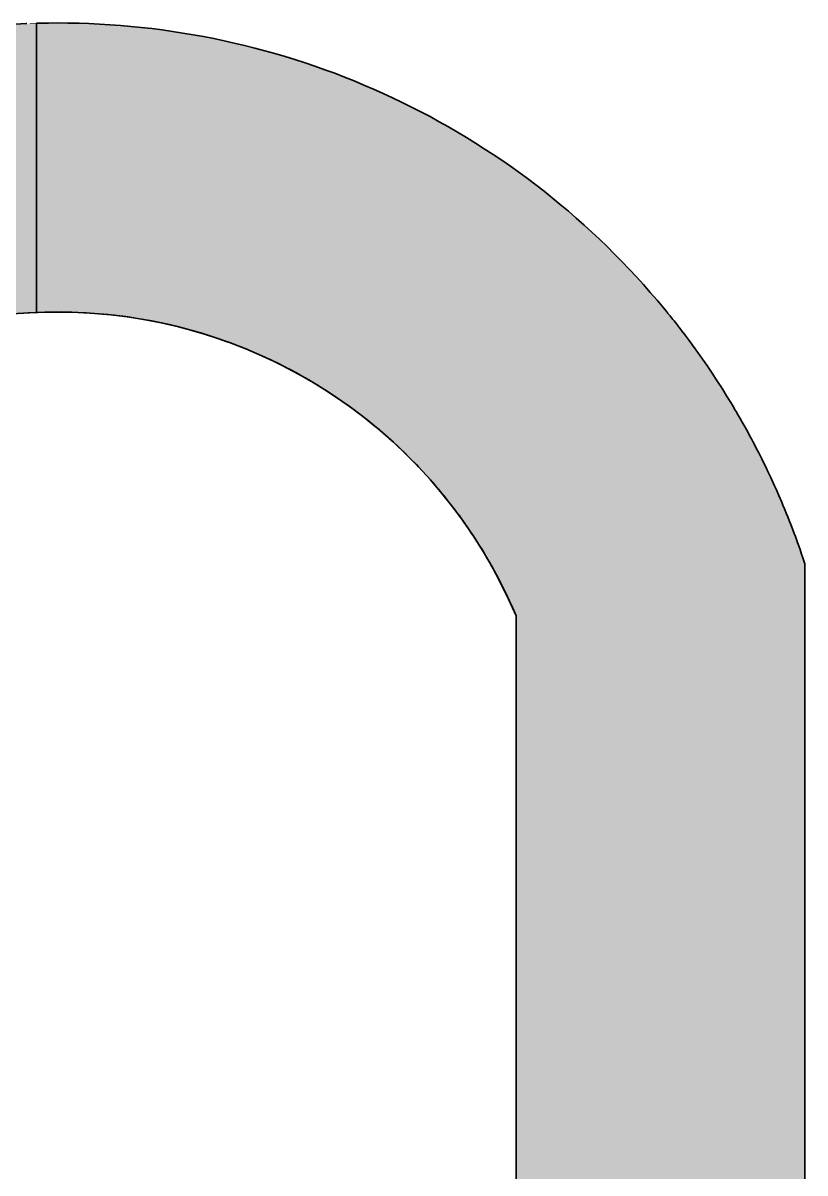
# Model space of a CAD drawing. Header units: inches. Extents: x -225 to -89, y -302 to -258.
# Drawn here: x -170.2292 to -170.0728, y -267.2067 to -266.9769 of the extents above; entities that cross this region are included whole.
import ezdxf

# ---------------------------------------------------------------- set-up
doc = ezdxf.new("R2010")
doc.units = ezdxf.units.IN
doc.header["$MEASUREMENT"] = 0
doc.layers.add('A-Elev-Line-01', color=252, linetype='Continuous', lineweight=35)

# ---------------------------------------------------------------- blocks, each defined once
blk = doc.blocks.new('*U13')
at = {"color": 40, "linetype": 'Continuous'}
for p, q in [((279.02, 1325.37), (277.78, 1325.31)), ((279.12, 1325.38), (279.02, 1325.37)), ((280.37, 1325.42), (280.26, 1325.41)), ((280.26, 1325.38), (280.26, 1325.41)), ((280.26, 1325.38), (280.26, 1325.37)), ((280.26, 1325.38), (280.26, 1325.32)), ((280.26, 1325.37), (280.26, 1325.31)), ((280.26, 1325.32), (280.26, 1325.24)), ((280.26, 1325.31), (280.26, 1325.24)), ((280.26, 1325.24), (280.26, 1325.15)), ((280.26, 1325.24), (280.26, 1325.15)), ((280.26, 1325.15), (280.26, 1325.05)), ((280.26, 1325.15), (280.26, 1325.04)), ((280.26, 1325.05), (280.26, 1324.93)), ((280.26, 1325.04), (280.26, 1324.91)), ((280.26, 1324.93), (280.26, 1324.79)), ((280.26, 1324.91), (280.26, 1324.77)), ((280.26, 1324.79), (280.26, 1324.63)), ((280.26, 1324.77), (280.26, 1324.61)), ((280.26, 1324.63), (280.26, 1324.46)), ((280.26, 1324.61), (280.26, 1324.44)), ((281.49, 1325.44), (280.37, 1325.42)), ((281.65, 1325.44), (281.49, 1325.44)), ((282.73, 1325.45), (281.65, 1325.44)), ((283.96, 1325.44), (282.73, 1325.45)), ((283.96, 1325.44), (284.02, 1325.44)), ((284.02, 1325.44), (285.2, 1325.42)), ((285.2, 1325.42), (285.26, 1325.41)), ((285.26, 1325.41), (286.43, 1325.38)), ((286.43, 1325.38), (287.66, 1325.32)), ((287.66, 1325.32), (288.9, 1325.24)), ((288.9, 1325.24), (290.13, 1325.15)), ((290.13, 1325.15), (291.36, 1325.05)), ((291.36, 1325.05), (292.58, 1324.93)), ((292.58, 1324.93), (293.81, 1324.79)), ((293.81, 1324.79), (295.03, 1324.63)), ((295.03, 1324.63), (296.26, 1324.46)), ((280.26, 1324.46), (280.26, 1324.27)), ((280.26, 1324.44), (280.26, 1324.25)), ((280.26, 1324.27), (280.26, 1324.07)), ((280.26, 1324.25), (280.26, 1324.04)), ((280.26, 1324.07), (280.26, 1323.85)), ((280.26, 1324.04), (280.26, 1323.82)), ((280.26, 1323.85), (280.26, 1323.61)), ((280.26, 1323.82), (280.26, 1323.58)), ((280.26, 1323.61), (280.26, 1323.36)), ((280.26, 1323.58), (280.26, 1323.32)), ((280.26, 1323.36), (280.26, 1323.09)), ((280.26, 1323.32), (280.26, 1323.05)), ((296.26, 1324.46), (297.48, 1324.27)), ((297.48, 1324.27), (298.69, 1324.07)), ((298.69, 1324.07), (299.91, 1323.85)), ((299.91, 1323.85), (301.12, 1323.61)), ((301.12, 1323.61), (302.33, 1323.36)), ((302.33, 1323.36), (303.53, 1323.09)), ((280.26, 1323.09), (280.26, 1322.8)), ((280.26, 1323.05), (280.26, 1322.76)), ((280.26, 1322.8), (280.26, 1322.5)), ((280.26, 1322.76), (280.26, 1322.45)), ((280.26, 1322.5), (280.26, 1322.19)), ((280.26, 1322.45), (280.26, 1322.13)), ((280.26, 1322.19), (280.26, 1321.85)), ((280.26, 1322.13), (280.26, 1321.79)), ((280.26, 1321.85), (280.26, 1321.5)), ((303.53, 1323.09), (304.73, 1322.8)), ((304.73, 1322.8), (305.93, 1322.5)), ((305.93, 1322.5), (307.12, 1322.19)), ((307.12, 1322.19), (308.31, 1321.85)), ((308.31, 1321.85), (309.5, 1321.5)), ((280.26, 1321.79), (280.26, 1321.44)), ((280.26, 1321.5), (280.26, 1321.14)), ((280.26, 1321.44), (280.26, 1321.07)), ((280.26, 1321.14), (280.26, 1320.76)), ((280.26, 1321.07), (280.26, 1320.68)), ((280.26, 1320.76), (280.26, 1320.36)), ((280.26, 1320.68), (280.26, 1320.28)), ((309.5, 1321.5), (310.67, 1321.14)), ((310.67, 1321.14), (311.85, 1320.76)), ((311.85, 1320.76), (313.02, 1320.36)), ((280.26, 1320.36), (280.26, 1319.95)), ((280.26, 1320.28), (280.26, 1319.87)), ((280.26, 1319.95), (280.26, 1319.53)), ((280.26, 1319.87), (280.26, 1319.43)), ((280.26, 1319.53), (280.26, 1319.08)), ((280.26, 1319.43), (280.26, 1318.99)), ((313.02, 1320.36), (314.18, 1319.95)), ((314.18, 1319.95), (315.34, 1319.53)), ((315.34, 1319.53), (316.49, 1319.08)), ((280.26, 1319.08), (280.26, 1318.63)), ((280.26, 1318.99), (280.26, 1318.52)), ((280.26, 1318.63), (280.26, 1318.15)), ((280.26, 1318.52), (280.26, 1318.04)), ((280.26, 1318.15), (280.26, 1317.67)), ((280.26, 1318.04), (280.26, 1317.55)), ((316.49, 1319.08), (317.64, 1318.63)), ((317.64, 1318.63), (318.78, 1318.15)), ((318.78, 1318.15), (319.91, 1317.67)), ((280.26, 1317.67), (280.26, 1317.16)), ((280.26, 1317.55), (280.26, 1317.04)), ((280.26, 1317.16), (280.26, 1316.64)), ((280.26, 1317.04), (280.26, 1316.52)), ((280.26, 1316.64), (280.26, 1316.11)), ((280.26, 1316.52), (280.26, 1315.98)), ((319.91, 1317.67), (321.04, 1317.16)), ((321.04, 1317.16), (322.16, 1316.64)), ((322.16, 1316.64), (323.27, 1316.11)), ((280.26, 1316.11), (280.26, 1315.56)), ((280.26, 1315.98), (280.26, 1315.42)), ((280.26, 1315.56), (280.26, 1315)), ((280.26, 1315.42), (280.26, 1314.85)), ((323.27, 1316.11), (324.38, 1315.56)), ((324.38, 1315.56), (325.48, 1315)), ((280.26, 1315), (280.26, 1314.43)), ((280.26, 1314.85), (280.26, 1314.27)), ((280.26, 1314.43), (280.26, 1313.83)), ((280.26, 1314.27), (280.26, 1313.67)), ((280.26, 1313.83), (280.26, 1313.23)), ((325.48, 1315), (326.57, 1314.43)), ((326.57, 1314.43), (327.65, 1313.83)), ((327.65, 1313.83), (328.73, 1313.23)), ((280.26, 1313.67), (280.26, 1313.05)), ((280.26, 1313.23), (280.26, 1312.61)), ((280.26, 1313.05), (280.26, 1312.43)), ((280.26, 1312.61), (280.26, 1311.97)), ((280.26, 1312.43), (280.26, 1311.78)), ((328.73, 1313.23), (329.79, 1312.61)), ((329.79, 1312.61), (330.85, 1311.97)), ((280.26, 1311.97), (280.26, 1311.33)), ((280.26, 1311.78), (280.26, 1311.13)), ((280.26, 1311.33), (280.26, 1310.66)), ((280.26, 1311.13), (280.26, 1310.46)), ((330.85, 1311.97), (331.9, 1311.33)), ((331.9, 1311.33), (332.94, 1310.66)), ((280.26, 1310.66), (280.26, 1309.99)), ((280.26, 1310.46), (280.26, 1309.77)), ((280.26, 1309.99), (280.26, 1309.3)), ((280.26, 1309.77), (280.26, 1309.08)), ((332.94, 1310.66), (333.98, 1309.99)), ((333.98, 1309.99), (335, 1309.3)), ((280.26, 1309.3), (280.26, 1308.59)), ((280.26, 1309.08), (280.26, 1291.4)), ((280.26, 1308.59), (280.26, 1307.88)), ((335, 1309.3), (336.02, 1308.59)), ((336.02, 1308.59), (337.02, 1307.88)), ((280.26, 1307.88), (280.26, 1307.15)), ((280.26, 1307.15), (280.26, 1306.4)), ((337.02, 1307.88), (338.01, 1307.15)), ((338.01, 1307.15), (339, 1306.4)), ((280.26, 1306.4), (280.26, 1305.65)), ((280.26, 1305.65), (280.26, 1304.88)), ((339, 1306.4), (339.98, 1305.65)), ((339.98, 1305.65), (340.94, 1304.88)), ((280.26, 1304.88), (280.26, 1304.09)), ((340.94, 1304.88), (341.89, 1304.09)), ((280.26, 1304.09), (280.26, 1303.3)), ((280.26, 1303.3), (280.26, 1302.49)), ((341.89, 1304.09), (342.84, 1303.3)), ((342.84, 1303.3), (343.77, 1302.49)), ((280.26, 1302.49), (280.26, 1301.67)), ((280.26, 1301.67), (280.26, 1300.84)), ((343.77, 1302.49), (344.69, 1301.67)), ((344.69, 1301.67), (345.61, 1300.84)), ((280.26, 1300.84), (280.26, 1300)), ((345.61, 1300.84), (346.51, 1300)), ((280.26, 1300), (280.26, 1299.14)), ((280.26, 1299.14), (280.26, 1298.27)), ((346.51, 1300), (347.4, 1299.14)), ((347.4, 1299.14), (348.27, 1298.27)), ((280.26, 1298.27), (280.26, 1297.39)), ((348.27, 1298.27), (349.14, 1297.39)), ((280.26, 1297.39), (280.26, 1296.5)), ((280.26, 1296.5), (280.26, 1295.6)), ((349.14, 1297.39), (349.99, 1296.5)), ((349.99, 1296.5), (350.84, 1295.6)), ((280.26, 1295.6), (280.26, 1294.69)), ((350.84, 1295.6), (351.67, 1294.69)), ((280.26, 1294.69), (280.26, 1293.76)), ((280.26, 1293.76), (280.26, 1292.83)), ((351.67, 1294.69), (352.48, 1293.76)), ((352.48, 1293.76), (353.29, 1292.83)), ((280.26, 1292.83), (280.26, 1291.88)), ((353.29, 1292.83), (354.08, 1291.88)), ((279.28, 1291.34), (278.3, 1291.28)), ((280.26, 1291.39), (279.28, 1291.34)), ((280.26, 1291.88), (280.26, 1291.45)), ((280.26, 1291.45), (280.26, 1291.44)), ((280.26, 1291.44), (280.26, 1291.43)), ((280.26, 1291.43), (280.26, 1291.4)), ((280.45, 1291.4), (280.26, 1291.39)), ((280.26, 1291.39), (280.26, 1291.4)), ((281.23, 1291.43), (280.45, 1291.4)), ((282.21, 1291.44), (281.23, 1291.43)), ((283.18, 1291.45), (282.21, 1291.44)), ((283.18, 1291.45), (284.15, 1291.43)), ((284.15, 1291.43), (285.12, 1291.4)), ((285.12, 1291.4), (286.1, 1291.35)), ((286.1, 1291.35), (287.07, 1291.29)), ((287.07, 1291.29), (288.04, 1291.21)), ((288.04, 1291.21), (289.01, 1291.11)), ((289.01, 1291.11), (289.97, 1291)), ((289.97, 1291), (290.57, 1290.92)), ((290.57, 1290.92), (290.94, 1290.88)), ((290.94, 1290.88), (291.9, 1290.73)), ((291.9, 1290.73), (292.86, 1290.57)), ((354.08, 1291.88), (354.44, 1291.45)), ((354.44, 1291.45), (354.45, 1291.43)), ((354.45, 1291.43), (354.47, 1291.4)), ((354.47, 1291.4), (354.51, 1291.35)), ((354.51, 1291.35), (354.56, 1291.29)), ((354.56, 1291.29), (354.63, 1291.21)), ((354.63, 1291.21), (354.71, 1291.11)), ((354.71, 1291.11), (354.8, 1291)), ((354.8, 1291), (354.86, 1290.92)), ((354.86, 1290.92), (354.9, 1290.88)), ((354.9, 1290.88), (355.01, 1290.73)), ((355.01, 1290.73), (355.14, 1290.57)), ((292.86, 1290.57), (293.82, 1290.4)), ((293.82, 1290.4), (294.77, 1290.2)), ((294.77, 1290.2), (295.72, 1290)), ((295.72, 1290), (295.89, 1289.96)), ((295.89, 1289.96), (296.67, 1289.77)), ((296.67, 1289.77), (297.61, 1289.53)), ((297.61, 1289.53), (298.55, 1289.28)), ((355.14, 1290.57), (355.28, 1290.4)), ((355.28, 1290.4), (355.43, 1290.2)), ((355.43, 1290.2), (355.6, 1290)), ((355.6, 1290), (355.63, 1289.96)), ((355.63, 1289.96), (355.77, 1289.77)), ((355.77, 1289.77), (355.96, 1289.53)), ((355.96, 1289.53), (356.15, 1289.28)), ((298.55, 1289.28), (299.49, 1289.01)), ((299.49, 1289.01), (299.58, 1288.98)), ((299.58, 1288.98), (300.42, 1288.72)), ((300.42, 1288.72), (301.34, 1288.42)), ((301.34, 1288.42), (302.26, 1288.11)), ((302.26, 1288.11), (302.57, 1287.99)), ((356.15, 1289.28), (356.36, 1289.01)), ((356.36, 1289.01), (356.38, 1288.98)), ((356.38, 1288.98), (356.58, 1288.72)), ((356.58, 1288.72), (356.8, 1288.42)), ((356.8, 1288.42), (357.04, 1288.11)), ((357.04, 1288.11), (357.12, 1287.99)), ((302.57, 1287.99), (303.18, 1287.78)), ((303.18, 1287.78), (304.08, 1287.43)), ((304.08, 1287.43), (304.99, 1287.07)), ((304.99, 1287.07), (305.15, 1287)), ((305.15, 1287), (305.88, 1286.69)), ((305.88, 1286.69), (306.78, 1286.3)), ((357.12, 1287.99), (357.28, 1287.78)), ((357.28, 1287.78), (357.54, 1287.43)), ((357.54, 1287.43), (357.8, 1287.07)), ((357.8, 1287.07), (357.85, 1287)), ((357.85, 1287), (358.07, 1286.69)), ((358.07, 1286.69), (358.35, 1286.3)), ((306.78, 1286.3), (307.45, 1285.99)), ((307.45, 1285.99), (307.66, 1285.89)), ((307.66, 1285.89), (308.54, 1285.47)), ((308.54, 1285.47), (309.41, 1285.04)), ((358.35, 1286.3), (358.57, 1285.99)), ((358.57, 1285.99), (358.64, 1285.89)), ((358.64, 1285.89), (358.93, 1285.47)), ((358.93, 1285.47), (359.23, 1285.04)), ((309.41, 1285.04), (309.52, 1284.97)), ((309.52, 1284.97), (310.27, 1284.59)), ((310.27, 1284.59), (311.12, 1284.12)), ((311.12, 1284.12), (311.43, 1283.95)), ((359.23, 1285.04), (359.27, 1284.97)), ((359.27, 1284.97), (359.53, 1284.59)), ((359.53, 1284.59), (359.84, 1284.12)), ((359.84, 1284.12), (359.96, 1283.95)), ((311.43, 1283.95), (311.97, 1283.64)), ((311.97, 1283.64), (312.81, 1283.15)), ((312.81, 1283.15), (313.2, 1282.92)), ((313.2, 1282.92), (313.64, 1282.64)), ((313.64, 1282.64), (314.46, 1282.12)), ((359.96, 1283.95), (360.16, 1283.64)), ((360.16, 1283.64), (360.48, 1283.15)), ((360.48, 1283.15), (360.63, 1282.92)), ((360.63, 1282.92), (360.8, 1282.64)), ((360.8, 1282.64), (361.13, 1282.12)), ((314.46, 1282.12), (314.85, 1281.87)), ((314.85, 1281.87), (315.28, 1281.59)), ((315.28, 1281.59), (316.08, 1281.04)), ((361.13, 1282.12), (361.29, 1281.87)), ((361.29, 1281.87), (361.46, 1281.59)), ((361.46, 1281.59), (361.8, 1281.04)), ((316.08, 1281.04), (316.4, 1280.82)), ((316.4, 1280.82), (316.88, 1280.48)), ((316.88, 1280.48), (317.66, 1279.91)), ((317.66, 1279.91), (317.86, 1279.76)), ((361.8, 1281.04), (361.94, 1280.82)), ((361.94, 1280.82), (362.14, 1280.48)), ((362.14, 1280.48), (362.48, 1279.91)), ((362.48, 1279.91), (362.57, 1279.76)), ((317.86, 1279.76), (318.44, 1279.32)), ((318.44, 1279.32), (319.21, 1278.72)), ((319.21, 1278.72), (319.24, 1278.69)), ((319.24, 1278.69), (319.96, 1278.11)), ((362.57, 1279.76), (362.82, 1279.32)), ((362.82, 1279.32), (363.17, 1278.72)), ((363.17, 1278.72), (363.19, 1278.69)), ((363.19, 1278.69), (363.51, 1278.11)), ((319.96, 1278.11), (320.56, 1277.62)), ((320.56, 1277.62), (320.71, 1277.49)), ((320.71, 1277.49), (321.45, 1276.85)), ((363.51, 1278.11), (363.79, 1277.62)), ((363.79, 1277.62), (363.86, 1277.49)), ((363.86, 1277.49), (364.21, 1276.85)), ((321.45, 1276.85), (321.8, 1276.53)), ((321.8, 1276.53), (322.17, 1276.2)), ((322.17, 1276.2), (322.88, 1275.54)), ((364.21, 1276.85), (364.38, 1276.53)), ((364.38, 1276.53), (364.55, 1276.2)), ((364.55, 1276.2), (364.9, 1275.54)), ((322.88, 1275.54), (322.99, 1275.44)), ((322.99, 1275.44), (323.59, 1274.87)), ((323.59, 1274.87), (324.12, 1274.34)), ((364.9, 1275.54), (364.95, 1275.44)), ((364.95, 1275.44), (365.24, 1274.87)), ((365.24, 1274.87), (365.51, 1274.34)), ((324.12, 1274.34), (324.28, 1274.18)), ((324.28, 1274.18), (324.96, 1273.49)), ((324.96, 1273.49), (325.2, 1273.23)), ((325.2, 1273.23), (325.63, 1272.78)), ((365.51, 1274.34), (365.59, 1274.18)), ((365.59, 1274.18), (365.93, 1273.49)), ((365.93, 1273.49), (366.06, 1273.23)), ((366.06, 1273.23), (366.27, 1272.78)), ((325.63, 1272.78), (326.23, 1272.12)), ((326.23, 1272.12), (326.29, 1272.06)), ((326.29, 1272.06), (326.93, 1271.33)), ((366.27, 1272.78), (366.59, 1272.12)), ((366.59, 1272.12), (366.61, 1272.06)), ((366.61, 1272.06), (366.95, 1271.33)), ((326.93, 1271.33), (327.22, 1271)), ((327.22, 1271), (327.56, 1270.59)), ((327.56, 1270.59), (328.16, 1269.87)), ((366.95, 1271.33), (367.1, 1271)), ((367.1, 1271), (367.28, 1270.59)), ((367.28, 1270.59), (367.6, 1269.87)), ((328.16, 1269.87), (328.18, 1269.84)), ((328.18, 1269.84), (328.79, 1269.08)), ((328.79, 1269.08), (329.06, 1268.73)), ((367.6, 1269.87), (367.61, 1269.84)), ((367.61, 1269.84), (367.94, 1269.08)), ((367.94, 1269.08), (368.09, 1268.73)), ((329.06, 1268.73), (329.39, 1268.31)), ((329.39, 1268.31), (329.92, 1267.59)), ((368.09, 1268.73), (368.26, 1268.31)), ((368.26, 1268.31), (368.56, 1267.59)), ((329.92, 1267.59), (329.97, 1267.53)), ((329.97, 1267.53), (330.54, 1266.74)), ((330.54, 1266.74), (330.74, 1266.44)), ((330.74, 1266.44), (331.09, 1265.95)), ((368.56, 1267.59), (368.58, 1267.53)), ((368.58, 1267.53), (368.89, 1266.74)), ((368.89, 1266.74), (369.01, 1266.44)), ((369.01, 1266.44), (369.2, 1265.95)), ((331.09, 1265.95), (331.53, 1265.29)), ((331.53, 1265.29), (331.63, 1265.14)), ((331.63, 1265.14), (332.16, 1264.32)), ((369.2, 1265.95), (369.45, 1265.29)), ((369.45, 1265.29), (369.51, 1265.14)), ((369.51, 1265.14), (369.81, 1264.32)), ((332.16, 1264.32), (332.28, 1264.13)), ((332.28, 1264.13), (332.68, 1263.5)), ((369.81, 1264.32), (369.88, 1264.13)), ((369.88, 1264.13), (370.1, 1263.5)), ((332.68, 1263.5), (333, 1262.97)), ((333, 1262.97), (333.18, 1262.66)), ((333.18, 1262.66), (333.67, 1261.82)), ((370.1, 1263.5), (370.29, 1262.97)), ((370.29, 1262.97), (370.39, 1262.66)), ((370.39, 1262.66), (370.67, 1261.82)), ((333.67, 1261.82), (333.68, 1261.8)), ((333.68, 1261.8), (334.14, 1260.97)), ((334.14, 1260.97), (334.6, 1260.11)), ((370.67, 1261.82), (370.68, 1261.8)), ((370.68, 1261.8), (370.68, 1260.97)), ((370.68, 1260.97), (370.68, 1260.11)), ((334.6, 1260.11), (335.05, 1259.25)), ((370.68, 1260.11), (370.68, 1259.25)), ((335.05, 1259.25), (335.48, 1258.37)), ((335.48, 1258.37), (335.89, 1257.49)), ((370.68, 1259.25), (370.68, 1258.37)), ((370.68, 1258.37), (370.68, 1257.49)), ((335.89, 1257.49), (336.29, 1256.61)), ((370.68, 1257.49), (370.68, 1256.61)), ((336.29, 1256.61), (336.68, 1255.71)), ((336.68, 1255.71), (336.68, 1078.8)), ((370.68, 1256.61), (370.68, 1255.71)), ((370.68, 1255.71), (370.68, 1078.8))]:
    blk.add_line(p, q, dxfattribs=at)
for points in [[(270.37, 1324.61), (269.14, 1324.44), (280.26, 1324.44)], [(271.6, 1324.77), (270.37, 1324.61), (280.26, 1324.61)], [(272.83, 1324.91), (271.6, 1324.77), (280.26, 1324.77)], [(274.07, 1325.04), (272.83, 1324.91), (280.26, 1324.91)], [(275.3, 1325.15), (274.07, 1325.04), (280.26, 1325.04)], [(276.54, 1325.24), (275.3, 1325.15), (280.26, 1325.15)], [(277.78, 1325.31), (276.54, 1325.24), (280.26, 1325.24)], [(279.02, 1325.37), (277.78, 1325.31), (280.26, 1325.31)], [(279.12, 1325.38), (279.02, 1325.37), (280.26, 1325.37)], [(280.26, 1325.41), (279.12, 1325.38), (280.26, 1325.38)], [(280.37, 1325.42), (280.26, 1325.41), (285.26, 1325.41)], [(280.26, 1325.41), (280.26, 1325.38), (286.43, 1325.38)], [(280.26, 1325.38), (280.26, 1325.32), (287.66, 1325.32)], [(280.26, 1325.32), (280.26, 1325.24), (288.9, 1325.24)], [(280.26, 1325.24), (280.26, 1325.15), (290.13, 1325.15)], [(280.26, 1325.15), (280.26, 1325.05), (291.36, 1325.05)], [(280.26, 1325.05), (280.26, 1324.93), (292.58, 1324.93)], [(280.26, 1324.93), (280.26, 1324.79), (293.81, 1324.79)], [(280.26, 1324.79), (280.26, 1324.63), (295.03, 1324.63)], [(280.26, 1324.63), (280.26, 1324.46), (296.26, 1324.46)], [(281.49, 1325.44), (280.37, 1325.42), (285.2, 1325.42)], [(281.65, 1325.44), (281.49, 1325.44), (284.02, 1325.44)], [(282.73, 1325.45), (281.65, 1325.44), (283.96, 1325.44)], [(263.03, 1323.32), (261.82, 1323.05), (280.26, 1323.05)], [(264.25, 1323.58), (263.03, 1323.32), (280.26, 1323.32)], [(265.47, 1323.82), (264.25, 1323.58), (280.26, 1323.58)], [(266.69, 1324.04), (265.47, 1323.82), (280.26, 1323.82)], [(267.91, 1324.25), (266.69, 1324.04), (280.26, 1324.04)], [(269.14, 1324.44), (267.91, 1324.25), (280.26, 1324.25)], [(280.26, 1324.46), (280.26, 1324.27), (297.48, 1324.27)], [(280.26, 1324.27), (280.26, 1324.07), (298.69, 1324.07)], [(280.26, 1324.07), (280.26, 1323.85), (299.91, 1323.85)], [(280.26, 1323.85), (280.26, 1323.61), (301.12, 1323.61)], [(280.26, 1323.61), (280.26, 1323.36), (302.33, 1323.36)], [(280.26, 1323.36), (280.26, 1323.09), (303.53, 1323.09)], [(258.21, 1322.13), (257.02, 1321.79), (280.26, 1321.79)], [(259.41, 1322.45), (258.21, 1322.13), (280.26, 1322.13)], [(260.62, 1322.76), (259.41, 1322.45), (280.26, 1322.45)], [(261.82, 1323.05), (260.62, 1322.76), (280.26, 1322.76)], [(280.26, 1323.09), (280.26, 1322.8), (304.73, 1322.8)], [(280.26, 1322.8), (280.26, 1322.5), (305.93, 1322.5)], [(280.26, 1322.5), (280.26, 1322.19), (307.12, 1322.19)], [(280.26, 1322.19), (280.26, 1321.85), (308.31, 1321.85)], [(280.26, 1321.85), (280.26, 1321.5), (309.5, 1321.5)], [(253.46, 1320.68), (252.29, 1320.28), (280.26, 1320.28)], [(254.64, 1321.07), (253.46, 1320.68), (280.26, 1320.68)], [(255.83, 1321.44), (254.64, 1321.07), (280.26, 1321.07)], [(257.02, 1321.79), (255.83, 1321.44), (280.26, 1321.44)], [(280.26, 1321.5), (280.26, 1321.14), (310.67, 1321.14)], [(280.26, 1321.14), (280.26, 1320.76), (311.85, 1320.76)], [(280.26, 1320.76), (280.26, 1320.36), (313.02, 1320.36)], [(249.96, 1319.43), (248.8, 1318.99), (280.26, 1318.99)], [(251.12, 1319.87), (249.96, 1319.43), (280.26, 1319.43)], [(252.29, 1320.28), (251.12, 1319.87), (280.26, 1319.87)], [(280.26, 1320.36), (280.26, 1319.95), (314.18, 1319.95)], [(280.26, 1319.95), (280.26, 1319.53), (315.34, 1319.53)], [(280.26, 1319.53), (280.26, 1319.08), (316.49, 1319.08)], [(246.5, 1318.04), (245.36, 1317.55), (280.26, 1317.55)], [(247.65, 1318.52), (246.5, 1318.04), (280.26, 1318.04)], [(248.8, 1318.99), (247.65, 1318.52), (280.26, 1318.52)], [(280.26, 1319.08), (280.26, 1318.63), (317.64, 1318.63)], [(280.26, 1318.63), (280.26, 1318.15), (318.78, 1318.15)], [(280.26, 1318.15), (280.26, 1317.67), (319.91, 1317.67)], [(243.1, 1316.52), (241.99, 1315.98), (280.26, 1315.98)], [(244.23, 1317.04), (243.1, 1316.52), (280.26, 1316.52)], [(245.36, 1317.55), (244.23, 1317.04), (280.26, 1317.04)], [(280.26, 1317.67), (280.26, 1317.16), (321.04, 1317.16)], [(280.26, 1317.16), (280.26, 1316.64), (322.16, 1316.64)], [(280.26, 1316.64), (280.26, 1316.11), (323.27, 1316.11)], [(240.88, 1315.42), (239.77, 1314.85), (280.26, 1314.85)], [(241.99, 1315.98), (240.88, 1315.42), (280.26, 1315.42)], [(280.26, 1316.11), (280.26, 1315.56), (324.38, 1315.56)], [(280.26, 1315.56), (280.26, 1315), (325.48, 1315)], [(238.68, 1314.27), (237.59, 1313.67), (280.26, 1313.67)], [(239.77, 1314.85), (238.68, 1314.27), (280.26, 1314.27)], [(280.26, 1315), (280.26, 1314.43), (326.57, 1314.43)], [(280.26, 1314.43), (280.26, 1313.83), (327.65, 1313.83)], [(280.26, 1313.83), (280.26, 1313.23), (328.73, 1313.23)], [(235.44, 1312.43), (234.38, 1311.78), (280.26, 1311.78)], [(236.51, 1313.05), (235.44, 1312.43), (280.26, 1312.43)], [(237.59, 1313.67), (236.51, 1313.05), (280.26, 1313.05)], [(280.26, 1313.23), (280.26, 1312.61), (329.79, 1312.61)], [(280.26, 1312.61), (280.26, 1311.97), (330.85, 1311.97)], [(233.32, 1311.13), (232.28, 1310.46), (280.26, 1310.46)], [(234.38, 1311.78), (233.32, 1311.13), (280.26, 1311.13)], [(280.26, 1311.97), (280.26, 1311.33), (331.9, 1311.33)], [(280.26, 1311.33), (280.26, 1310.66), (332.94, 1310.66)], [(231.24, 1309.77), (230.22, 1309.08), (280.26, 1309.08)], [(232.28, 1310.46), (231.24, 1309.77), (280.26, 1309.77)], [(280.26, 1310.66), (280.26, 1309.99), (333.98, 1309.99)], [(280.26, 1309.99), (280.26, 1309.3), (335, 1309.3)], [(196.22, 1309.08), (196.22, 1291.4), (280.26, 1291.4)], [(280.26, 1309.3), (280.26, 1308.59), (336.02, 1308.59)], [(280.26, 1308.59), (280.26, 1307.88), (337.02, 1307.88)], [(280.26, 1307.88), (280.26, 1307.15), (338.01, 1307.15)], [(280.26, 1307.15), (280.26, 1306.4), (339, 1306.4)], [(280.26, 1306.4), (280.26, 1305.65), (339.98, 1305.65)], [(280.26, 1305.65), (280.26, 1304.88), (340.94, 1304.88)], [(280.26, 1304.88), (280.26, 1304.09), (341.89, 1304.09)], [(280.26, 1304.09), (280.26, 1303.3), (342.84, 1303.3)], [(280.26, 1303.3), (280.26, 1302.49), (343.77, 1302.49)], [(280.26, 1302.49), (280.26, 1301.67), (344.69, 1301.67)], [(280.26, 1301.67), (280.26, 1300.84), (345.61, 1300.84)], [(280.26, 1300.84), (280.26, 1300), (346.51, 1300)], [(280.26, 1300), (280.26, 1299.14), (347.4, 1299.14)], [(280.26, 1299.14), (280.26, 1298.27), (348.27, 1298.27)], [(280.26, 1298.27), (280.26, 1297.39), (349.14, 1297.39)], [(280.26, 1297.39), (280.26, 1296.5), (349.99, 1296.5)], [(280.26, 1296.5), (280.26, 1295.6), (350.84, 1295.6)], [(280.26, 1295.6), (280.26, 1294.69), (351.67, 1294.69)], [(280.26, 1294.69), (280.26, 1293.76), (352.48, 1293.76)], [(280.26, 1293.76), (280.26, 1292.83), (353.29, 1292.83)], [(280.26, 1292.83), (280.26, 1291.88), (354.08, 1291.88)], [(196.22, 1291.4), (196.22, 1291.39), (280.26, 1291.39)], [(196.22, 1291.39), (196.22, 1291.34), (279.28, 1291.34)], [(280.26, 1291.88), (280.26, 1291.45), (354.44, 1291.45)], [(280.26, 1291.45), (280.26, 1291.44), (282.21, 1291.44)], [(280.26, 1291.44), (280.26, 1291.43), (281.23, 1291.43)], [(280.26, 1291.43), (280.26, 1291.4), (280.45, 1291.4)], [(283.18, 1291.45), (284.15, 1291.43), (354.45, 1291.43)], [(284.15, 1291.43), (285.12, 1291.4), (354.47, 1291.4)], [(285.12, 1291.4), (286.1, 1291.35), (354.51, 1291.35)], [(286.1, 1291.35), (287.07, 1291.29), (354.56, 1291.29)], [(287.07, 1291.29), (288.04, 1291.21), (354.63, 1291.21)], [(288.04, 1291.21), (289.01, 1291.11), (354.71, 1291.11)], [(289.01, 1291.11), (289.97, 1291), (354.8, 1291)], [(289.97, 1291), (290.57, 1290.92), (354.86, 1290.92)], [(290.57, 1290.92), (290.94, 1290.88), (354.9, 1290.88)], [(290.94, 1290.88), (291.9, 1290.73), (355.01, 1290.73)], [(291.9, 1290.73), (292.86, 1290.57), (355.14, 1290.57)], [(292.86, 1290.57), (293.82, 1290.4), (355.28, 1290.4)], [(293.82, 1290.4), (294.77, 1290.2), (355.43, 1290.2)], [(294.77, 1290.2), (295.72, 1290), (355.6, 1290)], [(295.72, 1290), (295.89, 1289.96), (355.63, 1289.96)], [(295.89, 1289.96), (296.67, 1289.77), (355.77, 1289.77)], [(296.67, 1289.77), (297.61, 1289.53), (355.96, 1289.53)], [(297.61, 1289.53), (298.55, 1289.28), (356.15, 1289.28)], [(298.55, 1289.28), (299.49, 1289.01), (356.36, 1289.01)], [(299.49, 1289.01), (299.58, 1288.98), (356.38, 1288.98)], [(299.58, 1288.98), (300.42, 1288.72), (356.58, 1288.72)], [(300.42, 1288.72), (301.34, 1288.42), (356.8, 1288.42)], [(301.34, 1288.42), (302.26, 1288.11), (357.04, 1288.11)], [(302.26, 1288.11), (302.57, 1287.99), (357.12, 1287.99)], [(302.57, 1287.99), (303.18, 1287.78), (357.28, 1287.78)], [(303.18, 1287.78), (304.08, 1287.43), (357.54, 1287.43)], [(304.08, 1287.43), (304.99, 1287.07), (357.8, 1287.07)], [(304.99, 1287.07), (305.15, 1287), (357.85, 1287)], [(305.15, 1287), (305.88, 1286.69), (358.07, 1286.69)], [(305.88, 1286.69), (306.78, 1286.3), (358.35, 1286.3)], [(306.78, 1286.3), (307.45, 1285.99), (358.57, 1285.99)], [(307.45, 1285.99), (307.66, 1285.89), (358.64, 1285.89)], [(307.66, 1285.89), (308.54, 1285.47), (358.93, 1285.47)], [(308.54, 1285.47), (309.41, 1285.04), (359.23, 1285.04)], [(309.41, 1285.04), (309.52, 1284.97), (359.27, 1284.97)], [(309.52, 1284.97), (310.27, 1284.59), (359.53, 1284.59)], [(310.27, 1284.59), (311.12, 1284.12), (359.84, 1284.12)], [(311.12, 1284.12), (311.43, 1283.95), (359.96, 1283.95)], [(311.43, 1283.95), (311.97, 1283.64), (360.16, 1283.64)], [(311.97, 1283.64), (312.81, 1283.15), (360.48, 1283.15)], [(312.81, 1283.15), (313.2, 1282.92), (360.63, 1282.92)], [(313.2, 1282.92), (313.64, 1282.64), (360.8, 1282.64)], [(313.64, 1282.64), (314.46, 1282.12), (361.13, 1282.12)], [(314.46, 1282.12), (314.85, 1281.87), (361.29, 1281.87)], [(314.85, 1281.87), (315.28, 1281.59), (361.46, 1281.59)], [(315.28, 1281.59), (316.08, 1281.04), (361.8, 1281.04)], [(316.08, 1281.04), (316.4, 1280.82), (361.94, 1280.82)], [(316.4, 1280.82), (316.88, 1280.48), (362.14, 1280.48)], [(316.88, 1280.48), (317.66, 1279.91), (362.48, 1279.91)], [(317.66, 1279.91), (317.86, 1279.76), (362.57, 1279.76)], [(317.86, 1279.76), (318.44, 1279.32), (362.82, 1279.32)], [(318.44, 1279.32), (319.21, 1278.72), (363.17, 1278.72)], [(319.21, 1278.72), (319.24, 1278.69), (363.19, 1278.69)], [(319.24, 1278.69), (319.96, 1278.11), (363.51, 1278.11)], [(319.96, 1278.11), (320.56, 1277.62), (363.79, 1277.62)], [(320.56, 1277.62), (320.71, 1277.49), (363.86, 1277.49)], [(320.71, 1277.49), (321.45, 1276.85), (364.21, 1276.85)], [(321.45, 1276.85), (321.8, 1276.53), (364.38, 1276.53)], [(321.8, 1276.53), (322.17, 1276.2), (364.55, 1276.2)], [(322.17, 1276.2), (322.88, 1275.54), (364.9, 1275.54)], [(322.88, 1275.54), (322.99, 1275.44), (364.95, 1275.44)], [(322.99, 1275.44), (323.59, 1274.87), (365.24, 1274.87)], [(323.59, 1274.87), (324.12, 1274.34), (365.51, 1274.34)], [(324.12, 1274.34), (324.28, 1274.18), (365.59, 1274.18)], [(324.28, 1274.18), (324.96, 1273.49), (365.93, 1273.49)], [(324.96, 1273.49), (325.2, 1273.23), (366.06, 1273.23)], [(325.2, 1273.23), (325.63, 1272.78), (366.27, 1272.78)], [(325.63, 1272.78), (326.23, 1272.12), (366.59, 1272.12)], [(326.23, 1272.12), (326.29, 1272.06), (366.61, 1272.06)], [(326.29, 1272.06), (326.93, 1271.33), (366.95, 1271.33)], [(326.93, 1271.33), (327.22, 1271), (367.1, 1271)], [(327.22, 1271), (327.56, 1270.59), (367.28, 1270.59)], [(327.56, 1270.59), (328.16, 1269.87), (367.6, 1269.87)], [(328.16, 1269.87), (328.18, 1269.84), (367.61, 1269.84)], [(328.18, 1269.84), (328.79, 1269.08), (367.94, 1269.08)], [(328.79, 1269.08), (329.06, 1268.73), (368.09, 1268.73)], [(329.06, 1268.73), (329.39, 1268.31), (368.26, 1268.31)], [(329.39, 1268.31), (329.92, 1267.59), (368.56, 1267.59)], [(329.92, 1267.59), (329.97, 1267.53), (368.58, 1267.53)], [(329.97, 1267.53), (330.54, 1266.74), (368.89, 1266.74)], [(330.54, 1266.74), (330.74, 1266.44), (369.01, 1266.44)], [(330.74, 1266.44), (331.09, 1265.95), (369.2, 1265.95)], [(331.09, 1265.95), (331.53, 1265.29), (369.45, 1265.29)], [(331.53, 1265.29), (331.63, 1265.14), (369.51, 1265.14)], [(331.63, 1265.14), (332.16, 1264.32), (369.81, 1264.32)], [(332.16, 1264.32), (332.28, 1264.13), (369.88, 1264.13)], [(332.28, 1264.13), (332.68, 1263.5), (370.1, 1263.5)], [(332.68, 1263.5), (333, 1262.97), (370.29, 1262.97)], [(333, 1262.97), (333.18, 1262.66), (370.39, 1262.66)], [(333.18, 1262.66), (333.67, 1261.82), (370.67, 1261.82)], [(333.67, 1261.82), (333.68, 1261.8), (370.68, 1261.8)], [(333.68, 1261.8), (334.14, 1260.97), (370.68, 1260.97)], [(334.14, 1260.97), (334.6, 1260.11), (370.68, 1260.11)], [(334.6, 1260.11), (335.05, 1259.25), (370.68, 1259.25)], [(335.05, 1259.25), (335.48, 1258.37), (370.68, 1258.37)], [(335.48, 1258.37), (335.89, 1257.49), (370.68, 1257.49)], [(335.89, 1257.49), (336.29, 1256.61), (370.68, 1256.61)], [(336.29, 1256.61), (336.68, 1255.71), (370.68, 1255.71)], [(336.68, 1255.71), (336.68, 1078.8), (370.68, 1078.8)]]:
    blk.add_solid(points, dxfattribs=at)
at = {"color": 40, "linetype": 'Continuous', "extrusion": (0, 0, -1)}
for points in [[(-270.37, 1324.61), (-280.26, 1324.61), (-280.26, 1324.44)], [(-271.6, 1324.77), (-280.26, 1324.77), (-280.26, 1324.61)], [(-272.83, 1324.91), (-280.26, 1324.91), (-280.26, 1324.77)], [(-274.07, 1325.04), (-280.26, 1325.04), (-280.26, 1324.91)], [(-275.3, 1325.15), (-280.26, 1325.15), (-280.26, 1325.04)], [(-276.54, 1325.24), (-280.26, 1325.24), (-280.26, 1325.15)], [(-277.78, 1325.31), (-280.26, 1325.31), (-280.26, 1325.24)], [(-279.02, 1325.37), (-280.26, 1325.37), (-280.26, 1325.31)], [(-279.12, 1325.38), (-280.26, 1325.38), (-280.26, 1325.37)], [(-280.26, 1325.41), (-285.26, 1325.41), (-286.43, 1325.38)], [(-280.26, 1325.38), (-286.43, 1325.38), (-287.66, 1325.32)], [(-280.26, 1325.32), (-287.66, 1325.32), (-288.9, 1325.24)], [(-280.26, 1325.24), (-288.9, 1325.24), (-290.13, 1325.15)], [(-280.26, 1325.15), (-290.13, 1325.15), (-291.36, 1325.05)], [(-280.26, 1325.05), (-291.36, 1325.05), (-292.58, 1324.93)], [(-280.26, 1324.93), (-292.58, 1324.93), (-293.81, 1324.79)], [(-280.26, 1324.79), (-293.81, 1324.79), (-295.03, 1324.63)], [(-280.26, 1324.63), (-295.03, 1324.63), (-296.26, 1324.46)], [(-280.37, 1325.42), (-285.2, 1325.42), (-285.26, 1325.41)], [(-281.49, 1325.44), (-284.02, 1325.44), (-285.2, 1325.42)], [(-281.65, 1325.44), (-283.96, 1325.44), (-284.02, 1325.44)], [(-263.03, 1323.32), (-280.26, 1323.32), (-280.26, 1323.05)], [(-264.25, 1323.58), (-280.26, 1323.58), (-280.26, 1323.32)], [(-265.47, 1323.82), (-280.26, 1323.82), (-280.26, 1323.58)], [(-266.69, 1324.04), (-280.26, 1324.04), (-280.26, 1323.82)], [(-267.91, 1324.25), (-280.26, 1324.25), (-280.26, 1324.04)], [(-269.14, 1324.44), (-280.26, 1324.44), (-280.26, 1324.25)], [(-280.26, 1324.46), (-296.26, 1324.46), (-297.48, 1324.27)], [(-280.26, 1324.27), (-297.48, 1324.27), (-298.69, 1324.07)], [(-280.26, 1324.07), (-298.69, 1324.07), (-299.91, 1323.85)], [(-280.26, 1323.85), (-299.91, 1323.85), (-301.12, 1323.61)], [(-280.26, 1323.61), (-301.12, 1323.61), (-302.33, 1323.36)], [(-280.26, 1323.36), (-302.33, 1323.36), (-303.53, 1323.09)], [(-258.21, 1322.13), (-280.26, 1322.13), (-280.26, 1321.79)], [(-259.41, 1322.45), (-280.26, 1322.45), (-280.26, 1322.13)], [(-260.62, 1322.76), (-280.26, 1322.76), (-280.26, 1322.45)], [(-261.82, 1323.05), (-280.26, 1323.05), (-280.26, 1322.76)], [(-280.26, 1323.09), (-303.53, 1323.09), (-304.73, 1322.8)], [(-280.26, 1322.8), (-304.73, 1322.8), (-305.93, 1322.5)], [(-280.26, 1322.5), (-305.93, 1322.5), (-307.12, 1322.19)], [(-280.26, 1322.19), (-307.12, 1322.19), (-308.31, 1321.85)], [(-280.26, 1321.85), (-308.31, 1321.85), (-309.5, 1321.5)], [(-253.46, 1320.68), (-280.26, 1320.68), (-280.26, 1320.28)], [(-254.64, 1321.07), (-280.26, 1321.07), (-280.26, 1320.68)], [(-255.83, 1321.44), (-280.26, 1321.44), (-280.26, 1321.07)], [(-257.02, 1321.79), (-280.26, 1321.79), (-280.26, 1321.44)], [(-280.26, 1321.5), (-309.5, 1321.5), (-310.67, 1321.14)], [(-280.26, 1321.14), (-310.67, 1321.14), (-311.85, 1320.76)], [(-280.26, 1320.76), (-311.85, 1320.76), (-313.02, 1320.36)], [(-249.96, 1319.43), (-280.26, 1319.43), (-280.26, 1318.99)], [(-251.12, 1319.87), (-280.26, 1319.87), (-280.26, 1319.43)], [(-252.29, 1320.28), (-280.26, 1320.28), (-280.26, 1319.87)], [(-280.26, 1320.36), (-313.02, 1320.36), (-314.18, 1319.95)], [(-280.26, 1319.95), (-314.18, 1319.95), (-315.34, 1319.53)], [(-280.26, 1319.53), (-315.34, 1319.53), (-316.49, 1319.08)], [(-246.5, 1318.04), (-280.26, 1318.04), (-280.26, 1317.55)], [(-247.65, 1318.52), (-280.26, 1318.52), (-280.26, 1318.04)], [(-248.8, 1318.99), (-280.26, 1318.99), (-280.26, 1318.52)], [(-280.26, 1319.08), (-316.49, 1319.08), (-317.64, 1318.63)], [(-280.26, 1318.63), (-317.64, 1318.63), (-318.78, 1318.15)], [(-280.26, 1318.15), (-318.78, 1318.15), (-319.91, 1317.67)], [(-243.1, 1316.52), (-280.26, 1316.52), (-280.26, 1315.98)], [(-244.23, 1317.04), (-280.26, 1317.04), (-280.26, 1316.52)], [(-245.36, 1317.55), (-280.26, 1317.55), (-280.26, 1317.04)], [(-280.26, 1317.67), (-319.91, 1317.67), (-321.04, 1317.16)], [(-280.26, 1317.16), (-321.04, 1317.16), (-322.16, 1316.64)], [(-280.26, 1316.64), (-322.16, 1316.64), (-323.27, 1316.11)], [(-240.88, 1315.42), (-280.26, 1315.42), (-280.26, 1314.85)], [(-241.99, 1315.98), (-280.26, 1315.98), (-280.26, 1315.42)], [(-280.26, 1316.11), (-323.27, 1316.11), (-324.38, 1315.56)], [(-280.26, 1315.56), (-324.38, 1315.56), (-325.48, 1315)], [(-238.68, 1314.27), (-280.26, 1314.27), (-280.26, 1313.67)], [(-239.77, 1314.85), (-280.26, 1314.85), (-280.26, 1314.27)], [(-280.26, 1315), (-325.48, 1315), (-326.57, 1314.43)], [(-280.26, 1314.43), (-326.57, 1314.43), (-327.65, 1313.83)], [(-280.26, 1313.83), (-327.65, 1313.83), (-328.73, 1313.23)], [(-235.44, 1312.43), (-280.26, 1312.43), (-280.26, 1311.78)], [(-236.51, 1313.05), (-280.26, 1313.05), (-280.26, 1312.43)], [(-237.59, 1313.67), (-280.26, 1313.67), (-280.26, 1313.05)], [(-280.26, 1313.23), (-328.73, 1313.23), (-329.79, 1312.61)], [(-280.26, 1312.61), (-329.79, 1312.61), (-330.85, 1311.97)], [(-233.32, 1311.13), (-280.26, 1311.13), (-280.26, 1310.46)], [(-234.38, 1311.78), (-280.26, 1311.78), (-280.26, 1311.13)], [(-280.26, 1311.97), (-330.85, 1311.97), (-331.9, 1311.33)], [(-280.26, 1311.33), (-331.9, 1311.33), (-332.94, 1310.66)], [(-231.24, 1309.77), (-280.26, 1309.77), (-280.26, 1309.08)], [(-232.28, 1310.46), (-280.26, 1310.46), (-280.26, 1309.77)], [(-280.26, 1310.66), (-332.94, 1310.66), (-333.98, 1309.99)], [(-280.26, 1309.99), (-333.98, 1309.99), (-335, 1309.3)], [(-196.22, 1309.08), (-280.26, 1309.08), (-280.26, 1291.4)], [(-280.26, 1309.3), (-335, 1309.3), (-336.02, 1308.59)], [(-280.26, 1308.59), (-336.02, 1308.59), (-337.02, 1307.88)], [(-280.26, 1307.88), (-337.02, 1307.88), (-338.01, 1307.15)], [(-280.26, 1307.15), (-338.01, 1307.15), (-339, 1306.4)], [(-280.26, 1306.4), (-339, 1306.4), (-339.98, 1305.65)], [(-280.26, 1305.65), (-339.98, 1305.65), (-340.94, 1304.88)], [(-280.26, 1304.88), (-340.94, 1304.88), (-341.89, 1304.09)], [(-280.26, 1304.09), (-341.89, 1304.09), (-342.84, 1303.3)], [(-280.26, 1303.3), (-342.84, 1303.3), (-343.77, 1302.49)], [(-280.26, 1302.49), (-343.77, 1302.49), (-344.69, 1301.67)], [(-280.26, 1301.67), (-344.69, 1301.67), (-345.61, 1300.84)], [(-280.26, 1300.84), (-345.61, 1300.84), (-346.51, 1300)], [(-280.26, 1300), (-346.51, 1300), (-347.4, 1299.14)], [(-280.26, 1299.14), (-347.4, 1299.14), (-348.27, 1298.27)], [(-280.26, 1298.27), (-348.27, 1298.27), (-349.14, 1297.39)], [(-280.26, 1297.39), (-349.14, 1297.39), (-349.99, 1296.5)], [(-280.26, 1296.5), (-349.99, 1296.5), (-350.84, 1295.6)], [(-280.26, 1295.6), (-350.84, 1295.6), (-351.67, 1294.69)], [(-280.26, 1294.69), (-351.67, 1294.69), (-352.48, 1293.76)], [(-280.26, 1293.76), (-352.48, 1293.76), (-353.29, 1292.83)], [(-280.26, 1292.83), (-353.29, 1292.83), (-354.08, 1291.88)], [(-196.22, 1291.4), (-280.26, 1291.4), (-280.26, 1291.39)], [(-196.22, 1291.39), (-280.26, 1291.39), (-279.28, 1291.34)], [(-196.22, 1291.34), (-279.28, 1291.34), (-278.3, 1291.28)], [(-280.26, 1291.88), (-354.08, 1291.88), (-354.44, 1291.45)], [(-280.26, 1291.45), (-283.18, 1291.45), (-282.21, 1291.44)], [(-280.26, 1291.44), (-282.21, 1291.44), (-281.23, 1291.43)], [(-280.26, 1291.43), (-281.23, 1291.43), (-280.45, 1291.4)], [(-280.26, 1291.4), (-280.45, 1291.4), (-280.26, 1291.39)], [(-283.18, 1291.45), (-354.44, 1291.45), (-354.45, 1291.43)], [(-284.15, 1291.43), (-354.45, 1291.43), (-354.47, 1291.4)], [(-285.12, 1291.4), (-354.47, 1291.4), (-354.51, 1291.35)], [(-286.1, 1291.35), (-354.51, 1291.35), (-354.56, 1291.29)], [(-287.07, 1291.29), (-354.56, 1291.29), (-354.63, 1291.21)], [(-288.04, 1291.21), (-354.63, 1291.21), (-354.71, 1291.11)], [(-289.01, 1291.11), (-354.71, 1291.11), (-354.8, 1291)], [(-289.97, 1291), (-354.8, 1291), (-354.86, 1290.92)], [(-290.57, 1290.92), (-354.86, 1290.92), (-354.9, 1290.88)], [(-290.94, 1290.88), (-354.9, 1290.88), (-355.01, 1290.73)], [(-291.9, 1290.73), (-355.01, 1290.73), (-355.14, 1290.57)], [(-292.86, 1290.57), (-355.14, 1290.57), (-355.28, 1290.4)], [(-293.82, 1290.4), (-355.28, 1290.4), (-355.43, 1290.2)], [(-294.77, 1290.2), (-355.43, 1290.2), (-355.6, 1290)], [(-295.72, 1290), (-355.6, 1290), (-355.63, 1289.96)], [(-295.89, 1289.96), (-355.63, 1289.96), (-355.77, 1289.77)], [(-296.67, 1289.77), (-355.77, 1289.77), (-355.96, 1289.53)], [(-297.61, 1289.53), (-355.96, 1289.53), (-356.15, 1289.28)], [(-298.55, 1289.28), (-356.15, 1289.28), (-356.36, 1289.01)], [(-299.49, 1289.01), (-356.36, 1289.01), (-356.38, 1288.98)], [(-299.58, 1288.98), (-356.38, 1288.98), (-356.58, 1288.72)], [(-300.42, 1288.72), (-356.58, 1288.72), (-356.8, 1288.42)], [(-301.34, 1288.42), (-356.8, 1288.42), (-357.04, 1288.11)], [(-302.26, 1288.11), (-357.04, 1288.11), (-357.12, 1287.99)], [(-302.57, 1287.99), (-357.12, 1287.99), (-357.28, 1287.78)], [(-303.18, 1287.78), (-357.28, 1287.78), (-357.54, 1287.43)], [(-304.08, 1287.43), (-357.54, 1287.43), (-357.8, 1287.07)], [(-304.99, 1287.07), (-357.8, 1287.07), (-357.85, 1287)], [(-305.15, 1287), (-357.85, 1287), (-358.07, 1286.69)], [(-305.88, 1286.69), (-358.07, 1286.69), (-358.35, 1286.3)], [(-306.78, 1286.3), (-358.35, 1286.3), (-358.57, 1285.99)], [(-307.45, 1285.99), (-358.57, 1285.99), (-358.64, 1285.89)], [(-307.66, 1285.89), (-358.64, 1285.89), (-358.93, 1285.47)], [(-308.54, 1285.47), (-358.93, 1285.47), (-359.23, 1285.04)], [(-309.41, 1285.04), (-359.23, 1285.04), (-359.27, 1284.97)], [(-309.52, 1284.97), (-359.27, 1284.97), (-359.53, 1284.59)], [(-310.27, 1284.59), (-359.53, 1284.59), (-359.84, 1284.12)], [(-311.12, 1284.12), (-359.84, 1284.12), (-359.96, 1283.95)], [(-311.43, 1283.95), (-359.96, 1283.95), (-360.16, 1283.64)], [(-311.97, 1283.64), (-360.16, 1283.64), (-360.48, 1283.15)], [(-312.81, 1283.15), (-360.48, 1283.15), (-360.63, 1282.92)], [(-313.2, 1282.92), (-360.63, 1282.92), (-360.8, 1282.64)], [(-313.64, 1282.64), (-360.8, 1282.64), (-361.13, 1282.12)], [(-314.46, 1282.12), (-361.13, 1282.12), (-361.29, 1281.87)], [(-314.85, 1281.87), (-361.29, 1281.87), (-361.46, 1281.59)], [(-315.28, 1281.59), (-361.46, 1281.59), (-361.8, 1281.04)], [(-316.08, 1281.04), (-361.8, 1281.04), (-361.94, 1280.82)], [(-316.4, 1280.82), (-361.94, 1280.82), (-362.14, 1280.48)], [(-316.88, 1280.48), (-362.14, 1280.48), (-362.48, 1279.91)], [(-317.66, 1279.91), (-362.48, 1279.91), (-362.57, 1279.76)], [(-317.86, 1279.76), (-362.57, 1279.76), (-362.82, 1279.32)], [(-318.44, 1279.32), (-362.82, 1279.32), (-363.17, 1278.72)], [(-319.21, 1278.72), (-363.17, 1278.72), (-363.19, 1278.69)], [(-319.24, 1278.69), (-363.19, 1278.69), (-363.51, 1278.11)], [(-319.96, 1278.11), (-363.51, 1278.11), (-363.79, 1277.62)], [(-320.56, 1277.62), (-363.79, 1277.62), (-363.86, 1277.49)], [(-320.71, 1277.49), (-363.86, 1277.49), (-364.21, 1276.85)], [(-321.45, 1276.85), (-364.21, 1276.85), (-364.38, 1276.53)], [(-321.8, 1276.53), (-364.38, 1276.53), (-364.55, 1276.2)], [(-322.17, 1276.2), (-364.55, 1276.2), (-364.9, 1275.54)], [(-322.88, 1275.54), (-364.9, 1275.54), (-364.95, 1275.44)], [(-322.99, 1275.44), (-364.95, 1275.44), (-365.24, 1274.87)], [(-323.59, 1274.87), (-365.24, 1274.87), (-365.51, 1274.34)], [(-324.12, 1274.34), (-365.51, 1274.34), (-365.59, 1274.18)], [(-324.28, 1274.18), (-365.59, 1274.18), (-365.93, 1273.49)], [(-324.96, 1273.49), (-365.93, 1273.49), (-366.06, 1273.23)], [(-325.2, 1273.23), (-366.06, 1273.23), (-366.27, 1272.78)], [(-325.63, 1272.78), (-366.27, 1272.78), (-366.59, 1272.12)], [(-326.23, 1272.12), (-366.59, 1272.12), (-366.61, 1272.06)], [(-326.29, 1272.06), (-366.61, 1272.06), (-366.95, 1271.33)], [(-326.93, 1271.33), (-366.95, 1271.33), (-367.1, 1271)], [(-327.22, 1271), (-367.1, 1271), (-367.28, 1270.59)], [(-327.56, 1270.59), (-367.28, 1270.59), (-367.6, 1269.87)], [(-328.16, 1269.87), (-367.6, 1269.87), (-367.61, 1269.84)], [(-328.18, 1269.84), (-367.61, 1269.84), (-367.94, 1269.08)], [(-328.79, 1269.08), (-367.94, 1269.08), (-368.09, 1268.73)], [(-329.06, 1268.73), (-368.09, 1268.73), (-368.26, 1268.31)], [(-329.39, 1268.31), (-368.26, 1268.31), (-368.56, 1267.59)], [(-329.92, 1267.59), (-368.56, 1267.59), (-368.58, 1267.53)], [(-329.97, 1267.53), (-368.58, 1267.53), (-368.89, 1266.74)], [(-330.54, 1266.74), (-368.89, 1266.74), (-369.01, 1266.44)], [(-330.74, 1266.44), (-369.01, 1266.44), (-369.2, 1265.95)], [(-331.09, 1265.95), (-369.2, 1265.95), (-369.45, 1265.29)], [(-331.53, 1265.29), (-369.45, 1265.29), (-369.51, 1265.14)], [(-331.63, 1265.14), (-369.51, 1265.14), (-369.81, 1264.32)], [(-332.16, 1264.32), (-369.81, 1264.32), (-369.88, 1264.13)], [(-332.28, 1264.13), (-369.88, 1264.13), (-370.1, 1263.5)], [(-332.68, 1263.5), (-370.1, 1263.5), (-370.29, 1262.97)], [(-333, 1262.97), (-370.29, 1262.97), (-370.39, 1262.66)], [(-333.18, 1262.66), (-370.39, 1262.66), (-370.67, 1261.82)], [(-333.67, 1261.82), (-370.67, 1261.82), (-370.68, 1261.8)], [(-333.68, 1261.8), (-370.68, 1261.8), (-370.68, 1260.97)], [(-334.14, 1260.97), (-370.68, 1260.97), (-370.68, 1260.11)], [(-334.6, 1260.11), (-370.68, 1260.11), (-370.68, 1259.25)], [(-335.05, 1259.25), (-370.68, 1259.25), (-370.68, 1258.37)], [(-335.48, 1258.37), (-370.68, 1258.37), (-370.68, 1257.49)], [(-335.89, 1257.49), (-370.68, 1257.49), (-370.68, 1256.61)], [(-336.29, 1256.61), (-370.68, 1256.61), (-370.68, 1255.71)], [(-336.68, 1255.71), (-370.68, 1255.71), (-370.68, 1078.8)]]:
    blk.add_solid(points, dxfattribs=at)
blk = doc.blocks.new('144')
at = {"color": 40}
for p, q in [((-317.27055, 40.43182), (-317.27055, 40.12091)), ((-317.32831, 40.42148), (-317.32831, 40.12091))]:
    blk.add_line(p, q, dxfattribs=at)
blk.add_arc((-317.4199, 40.38275), 0.09944, 22.9245, 153.876, dxfattribs=at)
at = {"color": 40, "linetype": 'Continuous', "xscale": 0.0016989692132326, "yscale": 0.0016989692132326, "zscale": 0.0016989692132326}
blk.add_blockref('*U13', (-317.90032, 38.28806), dxfattribs=at)

msp = doc.modelspace()

# ---------------------------------------------------------------- block references
at = {"layer": 'A-Elev-Line-01'}
msp.add_blockref('144', (147.19772, -307.51684), dxfattribs=at)

doc.saveas('drawing.dxf')
